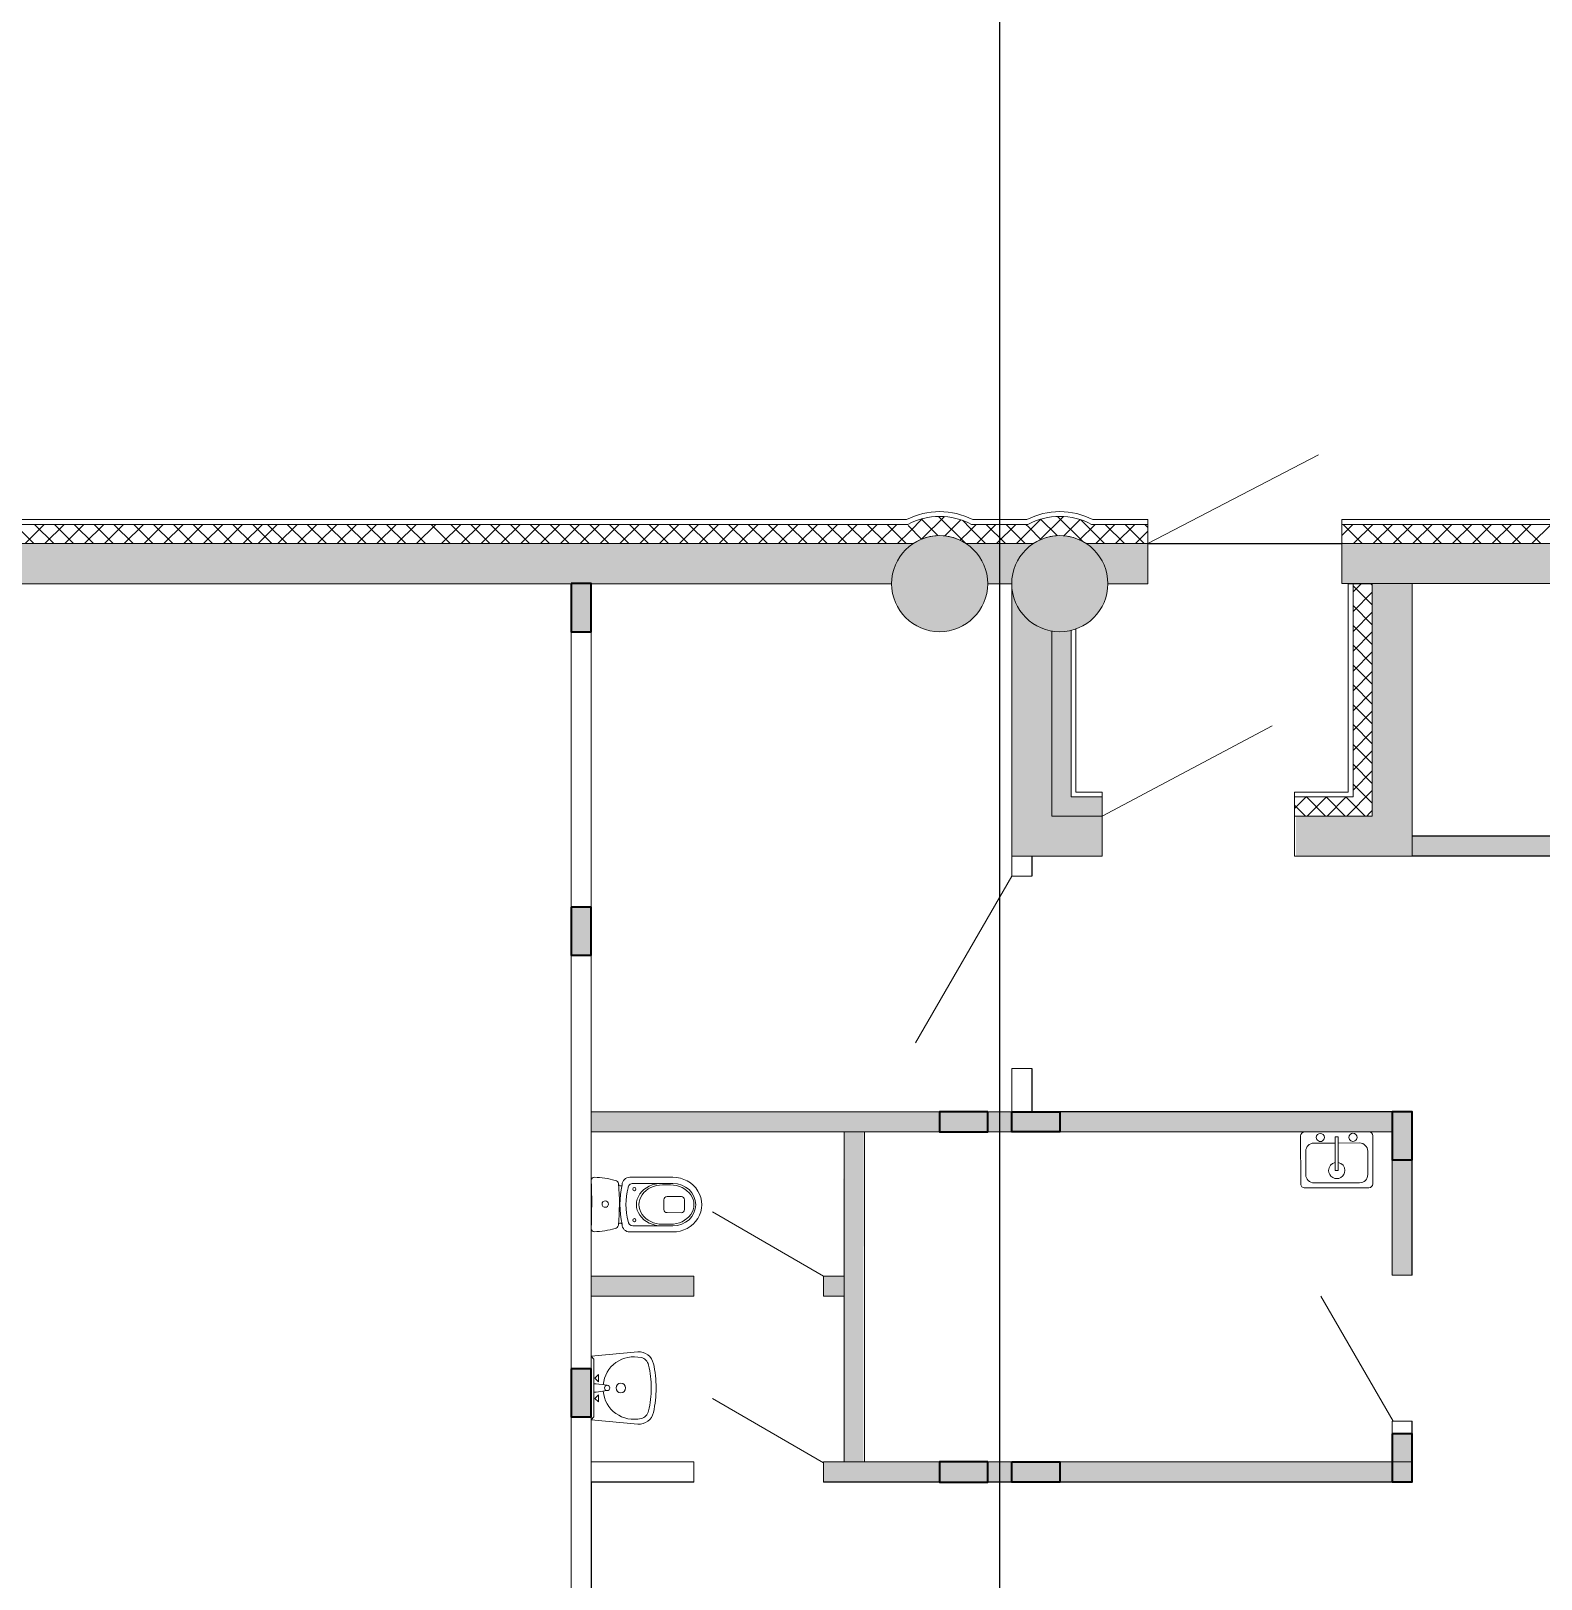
# Model space of a CAD drawing. Header units: millimetres. Extents: x 72919 to 485785, y -53256 to 338519.
# Drawn here: x 223439 to 232864, y 241345 to 251003 of the extents above; entities that cross this region are included whole.
import ezdxf

# ---------------------------------------------------------------- set-up
doc = ezdxf.new("R2010")
doc.units = ezdxf.units.MM
doc.linetypes.add('CONTI', pattern=[0])
for name, color, linetype, lineweight in [('door', 177, 'Continuous', 9), ('equipments', 137, 'CONTI', 20), ('wall', 5, 'Continuous', 40)]:
    doc.layers.add(name, color=color, linetype=linetype, lineweight=lineweight)

# ---------------------------------------------------------------- blocks, each defined once
blk = doc.blocks.new('Раковина-Одиночная-2D - 660 x 560 мм-185091-Уровень 1')
at = {"layer": 'equipments'}
for p, q in [((531.3, 490), (132.1, 490)), ((531.3, 490), (132.1, 490)), ((106.7, 464.6), (106.7, 165.4)), ((106.7, 464.6), (106.7, 165.4)), ((138.4, 407.5), (138.4, 260.7)), ((474.1, 458.3), (189.2, 458.3)), ((524.9, 260.7), (524.9, 407.5)), ((556.7, 165.4), (556.7, 464.6)), ((556.7, 165.4), (556.7, 464.6)), ((341.2, 381.3), (322.2, 381.3)), ((322.2, 381.3), (322.2, 171.8)), ((341.2, 171.8), (341.2, 381.3)), ((189.2, 209.9), (322.2, 209.9)), ((341.2, 209.9), (474.1, 209.9)), ((132.1, 140), (531.3, 140)), ((132.1, 140), (531.3, 140)), ((322.2, 171.8), (341.2, 171.8))]:
    blk.add_line(p, q, dxfattribs=at)
for centre, radius, start, end in [((132.1, 464.6), 25.4, 90, 180), ((132.1, 464.6), 25.4, 90, 180), ((531.3, 464.6), 25.4, 0, 90), ((531.3, 464.6), 25.4, 360, 90), ((189.2, 407.5), 50.8, 90, 180), ((331.7, 381.3), 50.8, 360, 180), ((474.1, 407.5), 50.8, 360, 90), ((331.7, 381.3), 50.8, 180, 259.19308), ((331.7, 381.3), 50.8, 280.80692, 0), ((189.2, 260.7), 50.8, 180, 270), ((230.1, 175), 25.4, 360, 180), ((433.3, 175), 25.4, 360, 180), ((474.1, 260.7), 50.8, 270, 0), ((132.1, 165.4), 25.4, 180, 270), ((132.1, 165.4), 25.4, 180, 270), ((230.1, 175), 25.4, 180, 0), ((433.3, 175), 25.4, 180, 360), ((531.3, 165.4), 25.4, 270, 360), ((531.3, 165.4), 25.4, 270, 0)]:
    blk.add_arc(centre, radius, start, end, dxfattribs=at)
blk = doc.blocks.new('пренпее')
at = {"layer": 'equipments'}
for p, q in [((-370213.7, -1782523.3), (-370482.3, -1782523)), ((-370213.8, -1782561.1), (-370462.3, -1782560.9)), ((-370228.6, -1782571.1), (-370278.2, -1782571)), ((-370269.4, -1782723.8), (-370269.4, -1782663.8)), ((-370249.4, -1782643.8), (-370160.4, -1782643.9)), ((-370140.5, -1782723.9), (-370140.5, -1782663.9)), ((-370214, -1782826.6), (-370462.6, -1782826.4)), ((-370228.9, -1782816.6), (-370278.4, -1782816.6)), ((-370249.5, -1782743.8), (-370160.6, -1782743.9)), ((-370214.1, -1782864.5), (-370482.7, -1782864.2))]:
    blk.add_line(p, q, dxfattribs=at)
for centre, radius in [((-370453.5, -1782596.7), 10), ((-370635.3, -1782690.3), 20), ((-370453.7, -1782790.5), 10)]:
    blk.add_circle(centre, radius, dxfattribs=at)
for centre, radius, start, end in [((-370703.3, -1782542.7), 20, 89.93892, 179.93892), ((-370720.9, -1783065.9), 543.4, 74.24177, 88.14375), ((-370482.3, -1782570.8), 47.9, 89.93892, 179.12359), ((-373896.7, -1782689.3), 3176.8, 357.23255, 2.6453), ((-370576.8, -1782566.4), 23.8, 8.40539, 81.47246), ((-371863.4, -1782691.5), 1316.3, 354.27117, 5.60668), ((-370541.1, -1782564.4), 12.3, 173.16607, 332.21171), ((-369975.8, -1782693.8), 568, 167.42157, 192.45402), ((-370097.5, -1782694), 408.5, 165.02767, 194.85018), ((-370462.4, -1782590.9), 30, 89.93892, 179.93892), ((-370249.4, -1782663.8), 20, 89.93892, 179.93892), ((-370249.4, -1782723.8), 20, 179.93892, 269.93892), ((-370160.5, -1782723.9), 20, 269.93892, 359.93892), ((-370160.5, -1782663.9), 20, 359.93892, 89.93892), ((-370577.1, -1782819.4), 23.8, 278.40539, 351.47246), ((-370541.5, -1782821.3), 12.2, 24.55141, 187.30369), ((-370482.6, -1782816.3), 47.9, 179.93892, 269.93892), ((-370462.6, -1782796.4), 30, 179.93892, 269.93892), ((-370703.6, -1782842.7), 20, 179.93892, 269.93892), ((-370720.1, -1782319.6), 543.4, 271.73409, 285.63608)]:
    blk.add_arc(centre, radius, start, end, dxfattribs=at)
for centre, major_axis, ratio, start_param, end_param in [((-370213.9, -1782693.9), (180.4, -0.2), 0.945693, 4.712389, 7.853982), ((-370282.5, -1782693.8), (158.2, -0.2), 0.838996, 1.570796, 4.712389), ((-370278.3, -1782693.8), (146.5, -0.2), 0.838114, 1.570796, 4.712389), ((-370228.7, -1782693.9), (146.5, -0.2), 0.838114, 4.712389, 7.853982), ((-370213.9, -1782693.9), (143.4, -0.2), 0.925942, -1.570796, 1.570796)]:
    blk.add_ellipse(centre, major_axis=major_axis, ratio=ratio, start_param=start_param, end_param=end_param, dxfattribs=at)
blk = doc.blocks.new('ваааа')
at = {"layer": 'equipments'}
for p, q in [((-369642, -1782120), (-369672, -1782444)), ((-369201, -1782120), (-369642, -1782120)), ((-369621, -1782139), (-369642, -1782120)), ((-369450, -1782139), (-369621, -1782139)), ((-369518, -1782170), (-369493, -1782145)), ((-369468, -1782170), (-369493, -1782145)), ((-369450, -1782139), (-369450, -1782154)), ((-369421, -1782139), (-369450, -1782139)), ((-369450, -1782154), (-369439, -1782231)), ((-369421, -1782139), (-369393, -1782139)), ((-369393, -1782154), (-369402, -1782231)), ((-369393, -1782139), (-369221, -1782139)), ((-369393, -1782139), (-369393, -1782154)), ((-369378, -1782170), (-369353, -1782145)), ((-369328, -1782170), (-369353, -1782145)), ((-369221, -1782139), (-369201, -1782120)), ((-369201, -1782120), (-369171, -1782444)), ((-369518, -1782170), (-369468, -1782170)), ((-369328, -1782170), (-369378, -1782170))]:
    blk.add_line(p, q, dxfattribs=at)
blk.add_circle((-369421, -1782231), 18.6, dxfattribs=at)
for centre, radius, start, end in [((-369425, -1782416), 213, 94.8865, 193.5636), ((-369418, -1782416), 213, 346.4205, 84.8429), ((-369421, -1782326), 33.3, 89.9999, 269.9999), ((-369421, -1782326), 33.3, 269.9999, 89.9999), ((-369572, -1782453), 100, 174.8668, 259.4494), ((-369568, -1782454), 65, 190.4709, 259.3154), ((-369274, -1782454), 65, 280.6844, 349.5289), ((-369271, -1782453), 100, 280.5504, 5.133), ((-369421, -1781831), 740, 256.7936, 269.992), ((-369418, -1781846), 691, 256.4574, 269.7643), ((-369424, -1781846), 691, 270.2355, 283.5424), ((-369421, -1781831), 740, 270.0079, 283.2062)]:
    blk.add_arc(centre, radius, start, end, dxfattribs=at)
blk = doc.blocks.new('сердечник для 125')
at = {"lineweight": 40, "ltscale": 200, "true_color": 0x000000}
h = blk.add_hatch(color=18, dxfattribs=at)
h.dxf.hatch_style = 1
h.paths.add_polyline_path([(-779283.3, 728682.7), (-779583.3, 728682.7), (-779583.3, 728557.7), (-779283.3, 728557.7)])
at = {"color": 18, "lineweight": 40, "true_color": 0x000000}
blk.add_lwpolyline([(-779283.3, 728682.7), (-779583.3, 728682.7), (-779583.3, 728557.7), (-779283.3, 728557.7)], close=True, dxfattribs=at)
at = {"ltscale": 0.740741}
for points in [[(-779408.4, 728682.4), (-779408.4, 728682.9)], [(-779283.3, 728557.9), (-779283.4, 728557.9)]]:
    blk.add_lwpolyline(points, dxfattribs=at)

msp = doc.modelspace()

# ---------------------------------------------------------------- hatches: boundary and pattern name
at = {"ltscale": 500, "true_color": 0x000000}
h = msp.add_hatch(color=18, dxfattribs=at)
h.dxf.hatch_style = 1
edge = h.paths.add_edge_path()
edge.add_arc((229110.43379, 247554.99944), 300, 0, 360)
h = msp.add_hatch(color=18, dxfattribs=at)
h.dxf.hatch_style = 1
edge = h.paths.add_edge_path()
edge.add_arc((229860.43379, 247554.99944), 300, 0, 360)
h = msp.add_hatch(color=18, dxfattribs=at)
h.dxf.hatch_style = 1
edge = h.paths.add_edge_path()
edge.add_line((206578.69535, 246096.89064), (206637.68726, 245851.17165))
edge.add_arc((221610.43379, 180914.99944), 66640, 94.7579343993, 102.984124667, ccw=False)
edge.add_line((216082.89818, 247325.35971), (216196.69134, 247585.55886))
edge.add_arc((221670.41897, 180406.5334), 67401.65544, 94.6581533762, 102.9386326138)
h.paths.add_polyline_path([(216527.47294, 247612.24086), (216681.04707, 247372.43504), (221235.43379, 247553.94433), (221235.43379, 247803.94827)])
h.paths.add_polyline_path([(222435.43379, 247804.99944), (222435.43379, 247554.99944), (228810.43379, 247554.99944), (228944.60255, 247804.99944)])
h = msp.add_hatch(color=18, dxfattribs=at)
h.dxf.hatch_style = 1
h.paths.add_polyline_path([(230410.43379, 247804.99944), (230026.26502, 247804.99944, -0.2513806714), (230160.43379, 247554.99944), (230410.43379, 247554.99944)])
h.paths.add_polyline_path([(229694.60255, 247804.99944), (229485.43379, 247804.99944), (229485.43379, 247554.99944), (229558.43379, 247554.99944), (229560.43379, 247554.99944, -0.2513806714)])
h.paths.add_polyline_path([(229485.43379, 247804.99944), (229276.26502, 247804.99944, -0.2513806714), (229410.43379, 247554.99944), (229485.43379, 247554.99944)])
h = msp.add_hatch(color=18, dxfattribs=at)
h.dxf.hatch_style = 1
h.paths.add_polyline_path([(231624.80967, 247805.09468), (231624.80967, 247555.09468), (236535.43379, 247555.09468), (236535.43379, 247805.09468)])
h.paths.add_polyline_path([(239365.88352, 247804.99944), (239365.88352, 247554.99944), (239730.19843, 247555.09468), (239730.19843, 246105.09468), (239364.88352, 246105.09468), (239364.88352, 245855.09468), (239980.19843, 245855.09468), (239980.19843, 247554.99944), (241935.43439, 247554.99944), (241935.43439, 247804.99944)])
h = msp.add_hatch(color=18, dxfattribs=at)
h.dxf.hatch_style = 1
edge = h.paths.add_edge_path()
edge.add_line((230125.32437, 246105.09468), (229810.43379, 246105.09468))
edge.add_line((229810.43379, 246105.09468), (229810.43379, 247259.19545))
edge.add_arc((229860.43379, 247554.99944), 300, 180.000067544, 260.405931773, ccw=False)
edge.add_line((229560.43379, 247554.99909), (229560.43379, 245855.09468))
edge.add_line((229560.43379, 245855.09468), (230125.32437, 245855.09468))
edge.add_line((230125.32437, 245855.09468), (230125.32437, 246105.09468))
h = msp.add_hatch(color=18, dxfattribs=at)
h.dxf.hatch_style = 1
h.paths.add_polyline_path([(231810.43379, 247554.99944), (231810.43379, 246105.09468), (231335.32437, 246105.09468), (231335.32437, 245855.09468), (232060.43379, 245855.09468), (232060.43379, 247554.99944)])
h = msp.add_hatch(color=18, dxfattribs=at)
h.dxf.hatch_style = 1
h.paths.add_polyline_path([(232060.02682, 245854.99943), (233335.04183, 245855.03361), (233335.82337, 245980.03361), (232060.84075, 245979.99943)])
h = msp.add_hatch(color=18, dxfattribs=at)
h.dxf.hatch_style = 1
h.paths.add_polyline_path([(226935.03951, 244135.00181), (231935.12404, 244135.00181), (231935.88021, 244260.00181), (226935.82807, 244260.00181)])
h = msp.add_hatch(color=18, dxfattribs=at)
h.dxf.hatch_style = 1
h.paths.add_polyline_path([(228509.69714, 242074.99943), (228634.71347, 242074.99945), (228635.49501, 244134.99945), (228510.51108, 244134.99943)])
h = msp.add_hatch(color=18, dxfattribs=at)
h.dxf.hatch_style = 1
h.paths.add_polyline_path([(231929.69714, 243240.09529), (232054.71347, 243240.09531), (232055.46963, 243960.00073), (231930.4857, 243960.00071)])
h = msp.add_hatch(color=18, dxfattribs=at)
h.dxf.hatch_style = 1
h.paths.add_polyline_path([(226935.03951, 243109.99944), (227575.05541, 243109.99944), (227575.81158, 243234.99944), (226935.82807, 243234.99944)])
h = msp.add_hatch(color=18, dxfattribs=at)
h.dxf.hatch_style = 1
h.paths.add_polyline_path([(228385.03951, 243109.99944), (228515.0557, 243109.99944), (228515.81187, 243234.99944), (228385.82807, 243234.99944)])
h = msp.add_hatch(color=18, dxfattribs=at)
h.dxf.hatch_style = 1
h.paths.add_polyline_path([(228385.03951, 241949.99944), (232054.71347, 241949.99945), (232055.46963, 242074.99945), (228385.82807, 242074.99944)])
at = {"layer": 'wall', "lineweight": 18, "ltscale": 0.007407, "true_color": 0x000000}
h = msp.add_hatch(color=18, dxfattribs=at)
h.dxf.hatch_style = 1
h.paths.add_polyline_path([(226935.5026, 247254.99528), (226810.5026, 247254.99765), (226810.47006, 245536.69842), (226935.47006, 245536.69606), (226935.5026, 247254.99528)], flags=0)
h = msp.add_hatch(color=18, dxfattribs=at)
h.dxf.hatch_style = 1
edge = h.paths.add_edge_path()
edge.add_line((230125.32437, 246225.09468), (229930.43379, 246225.09468))
edge.add_line((229930.43379, 246225.09468), (229930.43379, 247263.2804))
edge.add_arc((229860.43379, 247554.99944), 300, 260.405931773, 283.493398822, ccw=False)
edge.add_line((229810.43379, 247259.19545), (229810.43379, 246105.09468))
edge.add_line((229810.43379, 246105.09468), (230125.32437, 246105.09468))
edge.add_line((230125.32437, 246105.09468), (230125.32437, 246225.09468))
h = msp.add_hatch(color=18, dxfattribs=at)
h.dxf.hatch_style = 1
h.paths.add_polyline_path([(226935.5026, 245236.70079), (226810.5026, 245236.69842), (226810.55145, 242656.82593), (226935.55145, 242656.82829), (226935.5026, 245236.70079)], flags=0)
h = msp.add_hatch(color=18, dxfattribs=at)
h.dxf.hatch_style = 1
h.paths.add_polyline_path([(226935.55713, 242356.82829), (226810.55713, 242356.82593), (226810.60826, 239656.82593), (226935.60826, 239656.82829), (226935.55713, 242356.82829)], flags=0)

# ---------------------------------------------------------------- linework, layer by layer
at = {"color": 18, "ltscale": 500, "true_color": 0x000000}
for p, q in [((233635.43379, 245979.99944), (232060.43379, 245979.99944)), ((229685.43379, 245855.09468), (229685.43379, 245729.99944)), ((233510.43379, 245854.99944), (232060.43379, 245854.99944)), ((229685.43379, 244529.99944), (229685.43379, 244259.99944)), ((232060.43379, 244259.99944), (229685.43379, 244259.99944)), ((232060.43379, 243240.0953), (232060.43379, 244259.99944)), ((232060.43379, 241949.99944), (232060.43379, 242330.0953)), ((227575.43349, 241949.99944), (226935.43379, 241949.99944)), ((226935.43379, 241949.99944), (226935.43379, 233414.99944)), ((232060.43379, 241949.99944), (228385.43379, 241949.99944))]:
    msp.add_line(p, q, dxfattribs=at)
for points in [[(229485.43379, 187152.81026), (229485.43379, 260799.18669)], [(230410.43379, 247804.99944), (231620.43379, 247805.09468)]]:
    msp.add_lwpolyline(points, dxfattribs=at)
at = {"layer": 'door', "linetype": 'ByBlock', "ltscale": 100}
for p, q in [((230410.43379, 247804.99944), (231475.50841, 248357.82496)), ((230125.32437, 246105.09468), (231185.46973, 246667.31512)), ((229560.43379, 245729.99944), (228960.43379, 244690.76896)), ((227692.61346, 243634.99944), (228385.43379, 243234.99944)), ((231940.43379, 242330.0953), (231490.43379, 243109.51817)), ((227692.95765, 242470.0721), (228385.77797, 242070.0721))]:
    msp.add_line(p, q, dxfattribs=at)
at = {"layer": 'wall', "color": 18, "lineweight": 18, "ltscale": 0.007407, "true_color": 0x000000, "extrusion": (-0.707107, -0.707107, 0)}
msp.add_line((230139.98066, 247804.99944), (229990.68947, 247954.29064), dxfattribs=at)
at = {"layer": 'wall', "color": 18, "lineweight": 18, "ltscale": 0.007407, "true_color": 0x000000}
for p, q in [((230410.43379, 247954.99944), (230410.43379, 247804.99944)), ((228944.60255, 247804.99944), (222435.43379, 247804.99944)), ((229694.60255, 247804.99944), (229276.26502, 247804.99944)), ((236535.43379, 247805.09468), (231620.43379, 247805.09468)), ((228810.43379, 247554.99944), (222435.43379, 247554.99944)), ((226810.43379, 247554.99944), (226810.43379, 233414.99944)), ((226935.43379, 247554.99944), (226935.43379, 241949.99944)), ((229410.18073, 247554.99944), (229558.43379, 247554.99944)), ((231768.25699, 247555.09468), (231910.43379, 247555.09468)), ((231810.43379, 246104.99944), (231810.43379, 247554.99944)), ((232060.43379, 245854.99944), (232060.43379, 247554.99944)), ((229960.43379, 246255.09468), (229960.43379, 247272.15673)), ((229930.43379, 246225.09468), (229930.43379, 247263.2804)), ((231325.43379, 246255.09468), (231325.43379, 246105.09468)), ((231810.43379, 246104.99944), (231325.43379, 246104.99944)), ((231325.43379, 246104.99944), (231325.43379, 245854.99944)), ((229560.43379, 245855.09468), (229560.43379, 245729.99944)), ((232060.43379, 245854.99944), (231325.43379, 245854.99944)), ((229560.43379, 245729.99944), (229685.43379, 245729.99944)), ((229560.43379, 244529.99944), (229685.43379, 244529.99944)), ((229560.43379, 244529.99944), (229560.43379, 244134.99944)), ((229560.43379, 244259.99944), (226935.43379, 244259.99944)), ((231935.43379, 244134.99944), (226935.43379, 244134.99944)), ((228515.43379, 244134.99944), (228515.43379, 242074.99944)), ((228640.43379, 244134.99944), (228640.43379, 242074.99944)), ((231935.43379, 243240.0953), (231935.43379, 244134.99944)), ((227575.43349, 243234.99944), (226935.43379, 243234.99944)), ((227575.43349, 243234.99944), (227575.43349, 243109.99944)), ((228385.43379, 243234.99944), (228385.43379, 243109.99944)), ((228515.43379, 243234.99944), (228385.43379, 243234.99944)), ((232060.43379, 243240.0953), (231935.43379, 243240.0953)), ((227575.43349, 243109.99944), (226935.43379, 243109.99944)), ((228515.43379, 243109.99944), (228385.43379, 243109.99944)), ((231935.43379, 242330.0953), (232060.43379, 242330.0953)), ((231935.43379, 242074.99944), (231935.43379, 242330.0953)), ((227575.43349, 242074.99944), (226935.43379, 242074.99944)), ((227575.43349, 242074.99944), (227575.43349, 241949.99944)), ((228385.43379, 242074.99944), (228385.43379, 241949.99944)), ((232060.43379, 242074.99944), (228385.43379, 242074.99944)), ((232060.43379, 241950.0953), (228385.43379, 241950.0953))]:
    msp.add_line(p, q, dxfattribs=at)
at = {"layer": 'wall', "color": 18, "lineweight": 18, "ltscale": 0.007407, "true_color": 0x000000, "extrusion": (0, 1, 0)}
msp.add_line((231810.43379, 247554.99944), (231660.43379, 247554.99944), dxfattribs=at)
for points, elevation in [([(-222585.43379, 0), (-228904.2785, 0)], 247954.99944), ([(-229316.58907, 0), (-229654.2785, 0)], 247954.99944), ([(-228911.68772, 0), (-222555.43379, 0)], 247924.99944), ([(-229661.68772, 0), (-229309.17985, 0)], 247924.99944), ([(-231620.43379, 0), (-236415.43379, 0)], 247925.09468), ([(-228944.60255, 0), (-222435.43379, 0)], 247804.99944), ([(-229694.60255, 0), (-229276.26502, 0)], 247804.99944), ([(-231325.43379, 0), (-231690.43379, 0)], 246225.09468)]:
    msp.add_lwpolyline(points, dxfattribs=dict(at, elevation=elevation))
at = {"layer": 'wall', "color": 18, "lineweight": 18, "ltscale": 0.007407, "true_color": 0x000000, "extrusion": (0.707107, -0.707107, 0)}
for points, elevation in [([(337152.13542, 0), (337264.66754, 0)], -13405.25019), ([(337172.1658, 0), (337370.40084, 0)], -13317.75019), ([(337287.16834, 0), (337428.94807, 0)], -13230.25019), ([(337568.94085, 0), (337785.56408, 0)], -12880.25019), ([(337689.28278, 0), (337896.01987, 0)], -12792.75019), ([(333456.44085, 0), (333626.14648, 0)], -16992.75019), ([(333893.94085, 0), (334063.64648, 0)], -16555.25019), ([(334309.37797, 0), (334479.0836, 0)], -16139.81306), ([(334571.87797, 0), (334741.5836, 0)], -15877.31306), ([(334746.87797, 0), (334916.5836, 0)], -15702.31306), ([(335556.44085, 0), (335726.14648, 0)], -14892.75019), ([(335993.94085, 0), (336163.64648, 0)], -14455.25019), ([(336431.44085, 0), (336601.14648, 0)], -14017.75019), ([(336518.94085, 0), (336688.64648, 0)], -13930.25019), ([(336956.44085, 0), (337126.14648, 0)], -13492.75019), ([(337043.94085, 0), (337152.13542, 0)], -13405.25019), ([(337336.03532, 0), (337419.31362, 0)], -13142.75019), ([(337419.31362, 0), (337476.14648, 0)], -13142.75019), ([(337481.44085, 0), (337651.14648, 0)], -12967.75019), ([(337864.41392, 0), (338001.14648, 0)], -12617.75019), ([(338006.44085, 0), (338176.14648, 0)], -12442.75019), ([(338093.94085, 0), (338204.81056, 0)], -12355.25019), ([(339056.57553, 0), (339226.28115, 0)], -11392.75019), ([(339144.07553, 0), (339313.78115, 0)], -11305.25019), ([(339231.57553, 0), (339401.28115, 0)], -11217.75019), ([(339319.07553, 0), (339488.78115, 0)], -11130.25019), ([(339494.07553, 0), (339663.78115, 0)], -10955.25019), ([(339581.57553, 0), (339751.28115, 0)], -10867.75019), ([(339669.07553, 0), (339838.78115, 0)], -10780.25019), ([(339756.57553, 0), (339926.28115, 0)], -10692.75019), ([(338842.14858, 0), (338913.2428, 0)], -11182.39485), ([(338667.14858, 0), (338836.85421, 0)], -11007.39485), ([(337967.14858, 0), (338136.85421, 0)], -10307.39485), ([(337627.37484, 0), (337731.05922, 0)], -10483.80906), ([(337650.26781, 0), (337819.97344, 0)], -10394.89485), ([(337737.76781, 0), (337907.47344, 0)], -10307.39485), ([(337825.26781, 0), (338049.35421, 0)], -10219.89485), ([(337912.76781, 0), (337937.31101, 0)], -10132.39485)]:
    msp.add_lwpolyline(points, dxfattribs=dict(at, elevation=elevation))
at = {"layer": 'wall', "color": 18, "lineweight": 18, "ltscale": 0.007407, "true_color": 0x000000}
for points in [[(229100.20558, 247854.82503), (228995.93855, 247959.09206)], [(230001.44077, 247819.79565), (229846.46919, 247974.76723)], [(229885.97323, 247853.91036), (229987.40883, 247955.34596)], [(236385.43379, 247955.09468), (231620.43379, 247955.09468)], [(223402.3906, 247804.99944), (223522.3906, 247924.99944)], [(223581.56527, 247804.99944), (223461.56527, 247924.99944)], [(223526.13429, 247804.99944), (223646.13429, 247924.99944)], [(223705.30895, 247804.99944), (223585.30895, 247924.99944)], [(223649.87798, 247804.99944), (223769.87798, 247924.99944)], [(223829.05264, 247804.99944), (223709.05264, 247924.99944)], [(223897.36535, 247804.99944), (224017.36535, 247924.99944)], [(224076.54001, 247804.99944), (223956.54001, 247924.99944)], [(224021.10904, 247804.99944), (224141.10904, 247924.99944)], [(224200.2837, 247804.99944), (224080.2837, 247924.99944)], [(224144.85272, 247804.99944), (224264.85272, 247924.99944)], [(224268.59641, 247804.99944), (224388.59641, 247924.99944)], [(224571.51476, 247804.99944), (224451.51476, 247924.99944)], [(224516.08378, 247804.99944), (224636.08378, 247924.99944)], [(224639.82747, 247804.99944), (224759.82747, 247924.99944)], [(224819.00213, 247804.99944), (224699.00213, 247924.99944)], [(224763.57116, 247804.99944), (224883.57116, 247924.99944)], [(224942.74582, 247804.99944), (224822.74582, 247924.99944)], [(224856.11323, 247804.99944), (224976.11323, 247924.99944)], [(225159.03158, 247804.99944), (225039.03158, 247924.99944)], [(225103.6006, 247804.99944), (225223.6006, 247924.99944)], [(225227.34429, 247804.99944), (225347.34429, 247924.99944)], [(225406.51895, 247804.99944), (225286.51895, 247924.99944)], [(225530.26264, 247804.99944), (225410.26264, 247924.99944)], [(225474.83166, 247804.99944), (225594.83166, 247924.99944)], [(225777.75001, 247804.99944), (225657.75001, 247924.99944)], [(225722.31903, 247804.99944), (225842.31903, 247924.99944)], [(225901.4937, 247804.99944), (225781.4937, 247924.99944)], [(225846.06272, 247804.99944), (225966.06272, 247924.99944)], [(226001.00803, 247804.99944), (226121.00803, 247924.99944)], [(226180.18269, 247804.99944), (226060.18269, 247924.99944)], [(226124.75171, 247804.99944), (226244.75171, 247924.99944)], [(226303.92637, 247804.99944), (226183.92637, 247924.99944)], [(226248.4954, 247804.99944), (226368.4954, 247924.99944)], [(226427.67006, 247804.99944), (226307.67006, 247924.99944)], [(226372.23909, 247804.99944), (226492.23909, 247924.99944)], [(226551.41375, 247804.99944), (226431.41375, 247924.99944)], [(226551.41375, 247804.99944), (226431.41375, 247924.99944)], [(226495.98277, 247804.99944), (226615.98277, 247924.99944)], [(226675.15743, 247804.99944), (226555.15743, 247924.99944)], [(226619.72646, 247804.99944), (226739.72646, 247924.99944)], [(226798.90112, 247804.99944), (226678.90112, 247924.99944)], [(226922.64481, 247804.99944), (226802.64481, 247924.99944)], [(226867.21383, 247804.99944), (226987.21383, 247924.99944)], [(226990.95752, 247804.99944), (227110.95752, 247924.99944)], [(227170.13218, 247804.99944), (227050.13218, 247924.99944)], [(227114.70121, 247804.99944), (227234.70121, 247924.99944)], [(227293.87587, 247804.99944), (227173.87587, 247924.99944)], [(227238.44489, 247804.99944), (227358.44489, 247924.99944)], [(227417.61956, 247804.99944), (227297.61956, 247924.99944)], [(227541.36324, 247804.99944), (227421.36324, 247924.99944)], [(227485.93227, 247804.99944), (227605.93227, 247924.99944)], [(227609.67595, 247804.99944), (227729.67595, 247924.99944)], [(227788.85062, 247804.99944), (227668.85062, 247924.99944)], [(227733.41964, 247804.99944), (227853.41964, 247924.99944)], [(227912.5943, 247804.99944), (227792.5943, 247924.99944)], [(227857.16333, 247804.99944), (227977.16333, 247924.99944)], [(228036.33799, 247804.99944), (227916.33799, 247924.99944)], [(228160.08168, 247804.99944), (228040.08168, 247924.99944)], [(228228.39439, 247804.99944), (228348.39439, 247924.99944)], [(228407.56905, 247804.99944), (228287.56905, 247924.99944)], [(228352.13807, 247804.99944), (228472.13807, 247924.99944)], [(228531.31274, 247804.99944), (228411.31274, 247924.99944)], [(228475.88176, 247804.99944), (228595.88176, 247924.99944)], [(228599.62545, 247804.99944), (228719.62545, 247924.99944)], [(228778.80011, 247804.99944), (228658.80011, 247924.99944)], [(228902.5438, 247804.99944), (228782.5438, 247924.99944)], [(229342.08757, 247804.99944), (229462.08757, 247924.99944)], [(229521.26223, 247804.99944), (229401.26223, 247924.99944)], [(229666.57782, 247907.17122), (229648.7496, 247924.99944)], [(230084.54969, 247804.99944), (230204.54969, 247924.99944)], [(230263.72435, 247804.99944), (230143.72435, 247924.99944)], [(230387.46804, 247804.99944), (230267.46804, 247924.99944)], [(230410.43379, 247905.77738), (230391.21172, 247924.99944)], [(231620.43379, 247855.9593), (231689.56916, 247925.09468)], [(231748.55336, 247805.09468), (231628.55336, 247925.09468)], [(231872.29704, 247805.09468), (231752.29704, 247925.09468)], [(231996.04073, 247805.09468), (231876.04073, 247925.09468)], [(232119.78442, 247805.09468), (231999.78442, 247925.09468)], [(232243.5281, 247805.09468), (232123.5281, 247925.09468)], [(232188.28759, 247805.09468), (232308.28759, 247925.09468)], [(232367.27179, 247805.09468), (232247.27179, 247925.09468)], [(232491.01548, 247805.09468), (232371.01548, 247925.09468)], [(232614.75916, 247805.09468), (232494.75916, 247925.09468)], [(232738.50285, 247805.09468), (232618.50285, 247925.09468)], [(232862.24654, 247805.09468), (232742.24654, 247925.09468)], [(232807.00603, 247805.09468), (232927.00603, 247925.09468)], [(230410.43379, 247804.99944), (230026.26502, 247804.99944)], [(230160.43379, 247554.99944), (230410.43379, 247554.99944), (230410.43379, 247804.99944), (230026.26502, 247804.99944)], [(236535.43379, 247555.09468), (231620.43379, 247555.09468), (231620.43379, 247805.09468)], [(229560.43379, 247554.99918), (229560.43379, 245855.09468), (230125.32437, 245855.09468), (230125.32437, 246105.09468)], [(231690.43379, 246225.09468), (231690.43379, 247554.99944)], [(231810.43379, 247421.98319), (231690.43379, 247541.98319)], [(231690.43379, 247380.98456), (231810.43379, 247500.98456)], [(231810.43379, 247545.72687), (231801.16122, 247554.99944)], [(231810.43379, 247174.49581), (231690.43379, 247294.49581)], [(229810.43379, 247259.19545), (229810.43379, 246105.09468), (230125.32437, 246105.09468)], [(231690.43379, 247133.49718), (231810.43379, 247253.49718)], [(231810.43379, 247050.75213), (231690.43379, 247170.75213)], [(231690.43379, 247009.75349), (231810.43379, 247129.75349)], [(231810.43379, 246927.00844), (231690.43379, 247047.00844)], [(231690.43379, 246886.00981), (231810.43379, 247006.00981)], [(231690.43379, 246762.26612), (231810.43379, 246882.26612)], [(231690.43379, 246638.52243), (231810.43379, 246758.52243)], [(231810.43379, 246555.77738), (231690.43379, 246675.77738)], [(231690.43379, 246514.77875), (231810.43379, 246634.77875)], [(231690.43379, 246391.03506), (231810.43379, 246511.03506)], [(229930.43379, 246225.09468), (230125.32437, 246225.09468)], [(230125.32437, 246225.09468), (230125.32437, 246105.09468)], [(231660.43379, 246255.09468), (231325.43379, 246255.09468)], [(231793.07912, 246122.44934), (231810.43379, 246139.804)]]:
    msp.add_lwpolyline(points, dxfattribs=at)
at = {"layer": 'wall', "color": 18, "lineweight": 18, "ltscale": 0.007407, "true_color": 0x000000, "extrusion": (-0.707107, -0.707107, 0)}
for points, elevation in [([(-13109.91309, 0), (-13343.89738, 0)], -337345.63647), ([(-13150.62232, 0), (-13221.63738, 0)], -337433.13647), ([(-12736.04828, 0), (-12881.57044, 0)], -337783.13647), ([(-17216.05457, 0), (-17385.7602, 0)], -333233.13647), ([(-16866.05457, 0), (-17035.7602, 0)], -333583.13647), ([(-16603.55457, 0), (-16773.2602, 0)], -333845.63647), ([(-16516.05457, 0), (-16685.7602, 0)], -333933.13647), ([(-16341.05457, 0), (-16510.7602, 0)], -334108.13647), ([(-16100.61745, 0), (-16270.32307, 0)], -334348.57359), ([(-15925.61745, 0), (-16095.32307, 0)], -334523.57359), ([(-15663.11745, 0), (-15832.82307, 0)], -334786.07359), ([(-15378.55457, 0), (-15548.2602, 0)], -335070.63647), ([(-14678.55457, 0), (-14848.2602, 0)], -335770.63647), ([(-14241.05457, 0), (-14410.7602, 0)], -336208.13647), ([(-13803.55457, 0), (-13973.2602, 0)], -336645.63647), ([(-13541.05457, 0), (-13710.7602, 0)], -336908.13647), ([(-13437.73659, 0), (-13318.40473, 0)], -337170.63647), ([(-13016.05457, 0), (-13150.62232, 0)], -337433.13647), ([(-12841.05457, 0), (-13010.7602, 0)], -337608.13647), ([(-12790.2782, 0), (-12898.04729, 0)], -337695.63647), ([(-10951.53245, 0), (-11121.23807, 0)], -338780.99181), ([(-10601.53245, 0), (-10771.23808, 0)], -338430.99181), ([(-10514.03245, 0), (-10683.73807, 0)], -338343.49181), ([(-10339.03245, 0), (-10508.73808, 0)], -338168.49181), ([(-10251.53245, 0), (-10421.23808, 0)], -338080.99181), ([(-10164.03245, 0), (-10333.73808, 0)], -337993.49181), ([(-10314.17085, 0), (-10485.29069, 0)], -337730.99181), ([(-10226.67085, 0), (-10396.37648, 0)], -337818.49181), ([(-10139.17085, 0), (-10308.87648, 0)], -337905.99181), ([(-10403.08507, 0), (-10498.51181, 0)], -337642.07759)]:
    msp.add_lwpolyline(points, dxfattribs=dict(at, elevation=elevation))
at = {"layer": 'wall', "color": 18, "lineweight": 18, "ltscale": 0.007407, "true_color": 0x000000, "extrusion": (6.77139e-13, -1, 0), "elevation": -247954.99944}
msp.add_lwpolyline([(230066.58907, 0), (230410.43379, 0)], dxfattribs=at)
at = {"layer": 'wall', "color": 18, "lineweight": 18, "ltscale": 0.007407, "true_color": 0x000000, "extrusion": (1, 0, 0)}
for points, elevation in [([(247805.09468, 0), (247955.09468, 0)], 231620.43379), ([(247554.99944, 0), (246255.09468, 0)], 231660.43379), ([(246225.09468, 0), (246255.09468, 0)], 230125.32437)]:
    msp.add_lwpolyline(points, dxfattribs=dict(at, elevation=elevation))
at = {"layer": 'wall', "color": 18, "lineweight": 18, "ltscale": 0.007407, "true_color": 0x000000, "extrusion": (6.62856e-13, -1, 0), "elevation": -247924.99944}
msp.add_lwpolyline([(230410.43379, 0), (230059.17985, 0)], dxfattribs=at)
at = {"layer": 'wall', "color": 18, "lineweight": 18, "ltscale": 0.007407, "true_color": 0x000000, "extrusion": (0.707107, 0.707107, 0), "elevation": 339008.13647}
msp.add_lwpolyline([(11441.18925, 0), (11447.37769, 0)], dxfattribs=at)
at = {"layer": 'wall', "color": 18, "lineweight": 18, "ltscale": 0.007407, "true_color": 0x000000, "extrusion": (2.22108e-12, -1, 0), "elevation": -246255.09468}
msp.add_lwpolyline([(230125.32437, 0), (229960.43379, 0)], dxfattribs=at)
at = {"layer": 'wall', "color": 18, "lineweight": 18, "ltscale": 0.007407, "true_color": 0x000000}
for centre in [(229110.43379, 247554.99944), (229860.43379, 247554.99944)]:
    msp.add_circle(centre, 300, dxfattribs=at)
at = {"layer": 'wall', "color": 18, "lineweight": 18, "ltscale": 0.007407, "true_color": 0x000000, "extrusion": (0, 0, -1)}
for centre, radius, start, end in [((-229110.43379, 247554.99944), 450, 62.733955559, 117.266044441), ((-229110.43379, 247554.99944), 420, 61.757462812, 118.242537188), ((-229860.43379, 247554.99944), 450, 62.733955559, 117.266044441)]:
    msp.add_arc(centre, radius, start, end, dxfattribs=at)
at = {"layer": 'wall', "color": 18, "lineweight": 18, "ltscale": 0.007407, "true_color": 0x000000}
for centre, radius, start, end in [((229860.43379, 247554.99944), 420, 61.757462812, 118.242537188), ((229110.43379, 247554.99944), 300, 56.442690227, 123.557309773), ((229860.43379, 247554.99944), 300, 56.442690227, 123.557309773)]:
    msp.add_arc(centre, radius, start, end, dxfattribs=at)

# ---------------------------------------------------------------- block references
at = {"layer": 'equipments', "rotation": 180.1222977403115}
msp.add_blockref('Раковина-Одиночная-2D - 660 x 560 мм-185091-Уровень 1', (231919.86847, 244275.70712), dxfattribs=at)
at = {"layer": 'equipments'}
msp.add_blockref('пренпее', (597658.75142, 2026374.40359), dxfattribs=at)
at = {"layer": 'equipments', "xscale": 0.8999999999999773, "yscale": 0.8999999999999773, "zscale": 0.8999999999999773, "rotation": 90}
msp.add_blockref('ваааа', (-1376972.67916, 575015.7272), dxfattribs=at)
at = {"layer": 'wall', "color": 18, "lineweight": 18, "ltscale": 0.007407, "true_color": 0x000000, "rotation": 90}
for p in [(955493.17877, 1026838.32385), (955493.17877, 1024820.01989), (960618.17829, 1023543.32328), (955493.17877, 1021940.15213), (960618.17829, 1021533.41914)]:
    msp.add_blockref('сердечник для 125', p, dxfattribs=at)
at = {"layer": 'wall', "color": 18, "lineweight": 18, "ltscale": 0.007407, "true_color": 0x000000}
for p in [(1008693.75526, -484422.77258), (1008693.75526, -486607.67672)]:
    msp.add_blockref('сердечник для 125', p, dxfattribs=at)
at = {"layer": 'wall', "color": 18, "lineweight": 18, "ltscale": 0.007407, "true_color": 0x000000, "xscale": -1}
for p in [(-549722.88769, -484422.77258), (-549722.88769, -486607.67672)]:
    msp.add_blockref('сердечник для 125', p, dxfattribs=at)

doc.saveas('drawing.dxf')
